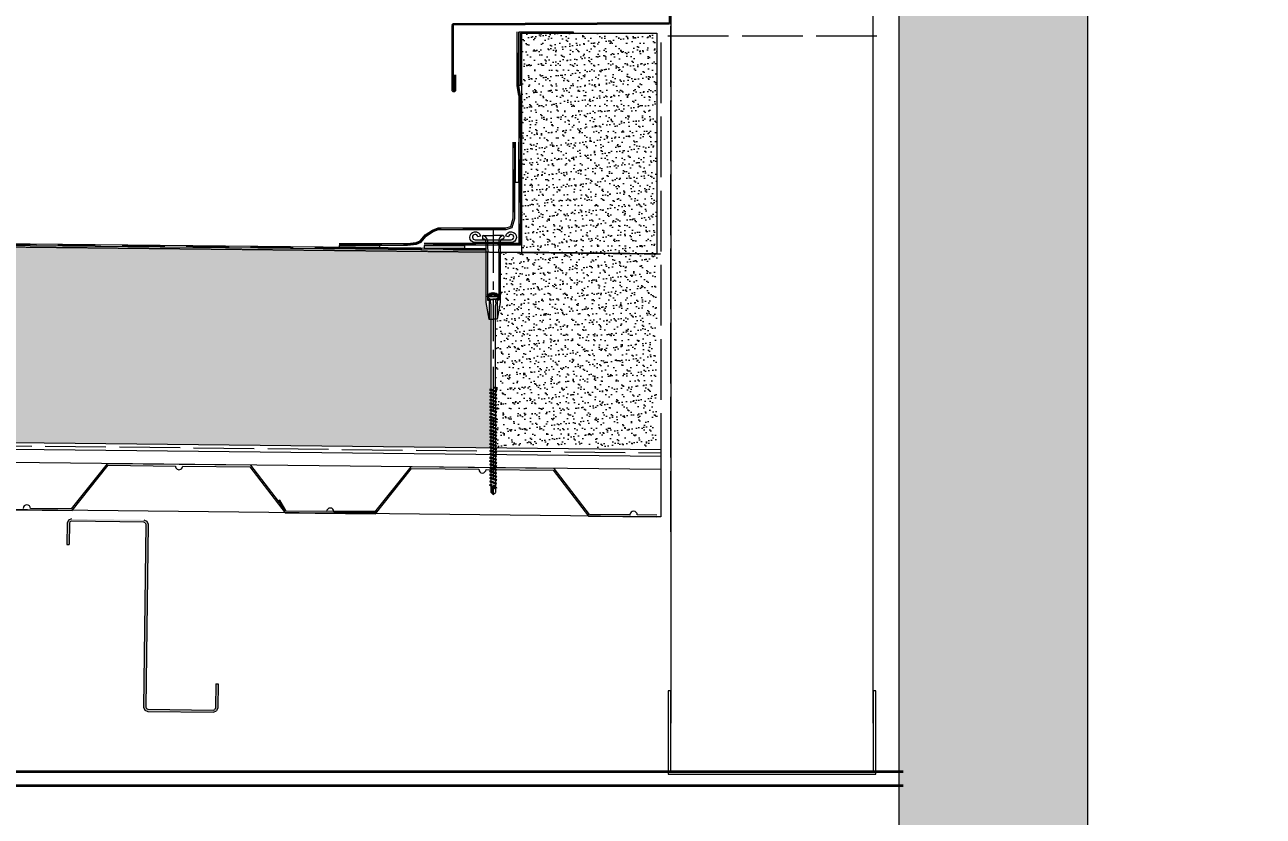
# Model space of a CAD drawing. Header units: millimetres. Extents: x -54677 to 188015, y -4000 to 32873.
# Drawn here: x -17345 to -16426, y 19173 to 19760 of the extents above; entities that cross this region are included whole.
import ezdxf

# ---------------------------------------------------------------- set-up
doc = ezdxf.new("R2010")
doc.units = ezdxf.units.MM
doc.header["$MEASUREMENT"] = 0
for name, pattern in [('CENTRE', [50.8, 31.75, -6.35, 6.35, -6.35]), ('HIDDEN', [47.625, 31.75, -15.875]), ('Hidden Line', [55, 45, -10]), ('HIDDEN2', [0.375, 0.25, -0.125])]:
    doc.linetypes.add(name, pattern=pattern)
for name, color, linetype, lineweight in [('0_Pen_No__1', 7, 'Continuous', 13), ('0_Pen_No__6', 7, 'Continuous', 35), ('2D Layer_Pen_No__1', 7, 'Continuous', 13), ('2D Layer_Pen_No__101', 252, 'Continuous', 15), ('2D Layer_Pen_No__9', 7, 'Continuous', 13), ('A-20-M_Floor_Slab_Pen_No__1', 7, 'Continuous', 13), ('A-25-M_Wall_Int_Pen_No__42', 8, 'Continuous', 35), ('A-95-M_Stair_Detail_Pen_No__1', 7, 'Continuous', 13), ('A-95-M_Stair_Detail_Pen_No__101', 252, 'Continuous', 15), ('A-95-M_Stair_Detail_Pen_No__9', 7, 'Continuous', 13), ('HATCHING_Pen_No__101', 252, 'Continuous', 15), ('New_A-80-M_Lift_Pen_No__1', 7, 'Continuous', 13), ('New_A-95-D_1_20_Pen_No__1', 7, 'Continuous', 13), ('S-280-M_STRUCT_FRAME.IFC Import_Pen_No__1', 7, 'Continuous', 13), ('S-280-M_STRUCT_FRAME.IFC Import_Pen_No__160', 5, 'Continuous', 200)]:
    doc.layers.add(name, color=color, linetype=linetype, lineweight=lineweight)
for name, color, linetype, lineweight, true_color in [('0_Pen_No__61', 7, 'Continuous', 20, 0x6a6a6a), ('0_Pen_No__81', 7, 'Continuous', 20, 0x6a6a6a), ('2D Layer_Pen_No__30', 7, 'Continuous', 50, 0x2a2a2a), ('New_A-80-M_Lift_Pen_No__147', 7, 'Continuous', 0, 0x606060)]:
    doc.layers.add(name, color=color, linetype=linetype, lineweight=lineweight, true_color=true_color)
doc.layers.add('New_A-95-D_1_20', color=7, linetype='Continuous')
doc.styles.add('GENERATED_STYLE_1', font='')
doc.styles.get('GENERATED_STYLE_1').set_extended_font_data('Arial')
doc.dimstyles.new('GENERATED_STYLE__2', dxfattribs={"dimtxt": 50, "dimasz": 19, "dimexe": 0.18, "dimexo": 50, "dimgap": 0.09, "dimtad": 1, "dimdec": 0, "dimzin": 0, "dimdsep": 46, "dimtxsty": 'GENERATED_STYLE_1', "dimblk": 'ARROWHEAD_2', "dimblk1": 'ARROWHEAD_2', "dimblk2": 'ARROWHEAD_2', "dimcen": 0.09, "dimclrd": 7, "dimclre": 7, "dimclrt": 7, "dimadec": 0, "dimazin": 0, "dimtfac": 1, "dimtdec": 4, "dimtmove": 0, "dimatfit": 3, "dimfxl": 1, "dimtolj": 1, "dimtzin": 0, "dimarcsym": 0})
pattern_1 = [(37.5, (0, 0), (-0.2519482, 7.7065243), [0, -6.079392, 0, -6.79932, 0, -6.49935]), (7.5, (0, 0), (7.078399, 11.2874554), [0, -3.279672, 0, -5.479452, 0, -2.09979]), (327.5, (-4.9195, -8e-16), (12.4553218, 0.022634), [0, -1.9998, 0, -7.19928, 0, -9.39906]), (317.5, (-4.92, -8e-16), (12.023304, 3.510351), [0, -0.9999, 0, -4.719528, 0, -5.39946])]

# ---------------------------------------------------------------- blocks, each defined once
blk = doc.blocks.new('*D29')
at = {"layer": 'New_A-95-D_1_20_Pen_No__1', "linetype": 'Continuous'}
for p, q in [((-15940.78, 20100), (-15940.78, 20112.22)), ((-15928.28, 20092.78), (-15953.28, 20107.22)), ((-15922.03, 20100), (-16506.73, 20100)), ((-15940.78, 16200), (-15940.78, 20100)), ((-15922.03, 16200), (-16593.51, 16200)), ((-15953.28, 16207.22), (-15928.28, 16192.78))]:
    blk.add_line(p, q, dxfattribs=at)
at = {"layer": 'New_A-95-D_1_20_Pen_No__1', "insert": (-15950.78, 18064.2), "char_height": 50, "attachment_point": 7, "rotation": 90, "style": 'GENERATED_STYLE_1'}
blk.add_mtext('\\A1;{\\fArial|b0|i0|c0|p34;3,900}', dxfattribs=at)
blk = doc.blocks.new('ARROWHEAD_2')
at = {"color": 0, "linetype": 'Continuous', "lineweight": 0}
for p, q in [((-0.378, -0.655), (0.378, 0.655)), ((0, 0), (-1, 0))]:
    blk.add_line(p, q, dxfattribs=at)
blk = doc.blocks.new('*D31')
at = {"layer": 'New_A-95-D_1_20_Pen_No__1', "linetype": 'Continuous'}
for p, q in [((-14069.91, 20100), (-14069.91, 20112.22)), ((-14057.41, 20092.78), (-14082.41, 20107.22)), ((-14051.16, 20100), (-16506.73, 20100)), ((-14069.91, -1350), (-14069.91, 20100)), ((-14082.41, -1342.78), (-14057.41, -1357.22)), ((-14051.16, -1350), (-16506.73, -1350)), ((-14069.91, -1362.23), (-14069.91, -1350))]:
    blk.add_line(p, q, dxfattribs=at)
at = {"layer": 'New_A-95-D_1_20_Pen_No__1', "insert": (-14079.91, 9270.13), "char_height": 50, "attachment_point": 7, "rotation": 90, "style": 'GENERATED_STYLE_1'}
blk.add_mtext('\\A1;{\\fArial|b0|i0|c0|p34;21,450}', dxfattribs=at)

msp = doc.modelspace()

# ---------------------------------------------------------------- hatches: boundary and pattern name
at = {"layer": 'A-95-M_Stair_Detail_Pen_No__101', "linetype": 'Continuous'}
h = msp.add_hatch(dxfattribs=at)
h.set_pattern_fill('AR_SAND_0001', color=256, style=0, pattern_type=2)
h.set_pattern_definition(pattern_1)
h.paths.add_polyline_path([(-17002.87, 19591.47), (-17002.87, 19553.87), (-17000.48, 19541.61), (-16999.09, 19541.61), (-16999.09, 19446.35), (-19724.06, 19475.72), (-19723.79, 19500.97), (-19723.76, 19500.94), (-19722.06, 19502.65), (-19722.01, 19507.41), (-19721.06, 19508.02), (-19722, 19508.39), (-19721.98, 19509.94), (-19721.96, 19509.95), (-19721.01, 19510.55), (-19721.95, 19510.93), (-19721.94, 19512.48), (-19720.98, 19513.09), (-19721.93, 19513.46), (-19721.91, 19515.02), (-19720.95, 19515.62), (-19721.9, 19516), (-19721.88, 19517.55), (-19720.93, 19518.16), (-19721.87, 19518.53), (-19721.85, 19520.09), (-19720.9, 19520.7), (-19721.84, 19521.07), (-19721.83, 19522.63), (-19720.87, 19523.23), (-19721.82, 19523.61), (-19721.8, 19525.16), (-19720.85, 19525.77), (-19721.79, 19526.14), (-19721.77, 19527.7), (-19720.82, 19528.3), (-19721.76, 19528.68), (-19721.74, 19530.23), (-19720.79, 19530.84), (-19721.73, 19531.21), (-19721.72, 19532.77), (-19720.76, 19533.38), (-19721.71, 19533.75), (-19721.69, 19535.3), (-19720.74, 19535.91), (-19721.68, 19536.28), (-19721.66, 19537.84), (-19720.71, 19538.45), (-19721.65, 19538.82), (-19721.64, 19540.38), (-19720.68, 19540.98), (-19721.62, 19541.36), (-19721.61, 19542.91), (-19720.65, 19543.52), (-19721.6, 19543.89), (-19721.58, 19545.45), (-19720.63, 19546.05), (-19721.57, 19546.43), (-19721.55, 19547.98), (-19720.6, 19548.59), (-19721.54, 19548.96), (-19721.53, 19550.52), (-19720.57, 19551.13), (-19721.52, 19551.5), (-19721.5, 19553.05), (-19720.54, 19553.66), (-19721.49, 19554.04), (-19721.47, 19555.59), (-19720.52, 19556.2), (-19721.46, 19556.57), (-19721.45, 19557.84), (-19720.49, 19558.45), (-19721.44, 19558.82), (-19721.42, 19560.37), (-19720.47, 19560.98), (-19721.41, 19561.36), (-19721.39, 19562.91), (-19720.44, 19563.52), (-19721.38, 19563.89), (-19721.37, 19565.45), (-19720.41, 19566.05), (-19721.35, 19566.43), (-19721.34, 19567.98), (-19720.38, 19568.59), (-19721.33, 19568.96), (-19721.31, 19570.52), (-19720.63, 19570.95), (-19719.96, 19570.94), (-19717.59, 19583.18), (-19717.18, 19620.73)])
at = {"layer": 'HATCHING_Pen_No__101', "linetype": 'Continuous'}
h = msp.add_hatch(dxfattribs=at)
h.set_pattern_fill('AR_SAND_0001', color=256, style=0, pattern_type=2)
h.set_pattern_definition(pattern_1)
h.paths.add_polyline_path([(-16976.18, 19753.83), (-16976.18, 19591.42), (-16876.18, 19591.42), (-16876.18, 19753.83)])
h = msp.add_hatch(dxfattribs=at)
h.set_pattern_fill('ANSI31_0001', color=256, style=0, pattern_type=2)
h.set_pattern_definition([(135, (-15072.1, 19213.3), (898, 898), [])])
h.paths.add_polyline_path([(-16980.96, 19673.01), (-16978.76, 19673.01), (-16978.76, 19643.01), (-16980.96, 19643.01)])
h = msp.add_hatch(dxfattribs=at)
h.set_pattern_fill('ANSI31_0001', color=256, style=0, pattern_type=2)
h.set_pattern_definition([(135, (-14772.3, 26575.75), (530.33, 530.33), [])])
h.paths.add_polyline_path([(-17002.87, 19553.87), (-17002.87, 19599.01, 0.414214), (-17005.12, 19601.26, -0.371385), (-17005.48, 19601.65), (-17005.48, 19603.11, -0.414214), (-17004.98, 19603.61, -0.333857), (-17001.81, 19600.4), (-17001.81, 19593.68), (-17001.58, 19593.2), (-17001.58, 19591.79), (-17001.81, 19591.23), (-17001.81, 19555.69), (-17000.48, 19555.38), (-17000.48, 19541.61), (-17000.63, 19541.61)])
h = msp.add_hatch(dxfattribs=at)
h.set_pattern_fill('ANSI31_0001', color=256, style=0, pattern_type=2)
h.set_pattern_definition([(135, (-14771.3, 26575.75), (530.33, 530.33), [])])
h.paths.add_polyline_path([(-16990.13, 19603.61, -0.414214), (-16989.63, 19603.11), (-16989.63, 19601.65, -0.371385), (-16989.99, 19601.26, 0.414214), (-16992.24, 19599.01), (-16992.24, 19553.87), (-16994.48, 19541.61), (-16994.63, 19541.61), (-16994.63, 19555.38), (-16993.3, 19555.69), (-16993.3, 19591.23), (-16993.53, 19591.79), (-16993.53, 19593.2), (-16993.3, 19593.68), (-16993.3, 19600.4, -0.333857)])
h = msp.add_hatch(dxfattribs=at)
h.set_pattern_fill('ANSI31_0001', color=256, style=0, pattern_type=2)
h.set_pattern_definition([(135, (-15149.3, 19186.7), (898, 898), [])])
h.paths.add_polyline_path([(-17081.71, 19596.23), (-17081.71, 19594.03), (-17111.71, 19594.03), (-17111.71, 19596.23)])
h = msp.add_hatch(dxfattribs=at)
h.set_pattern_fill('ANSI31_0001', color=256, style=0, pattern_type=2)
h.set_pattern_definition([(135, (-15086.2, 19186.7), (898, 898), [])])
h.paths.add_polyline_path([(-17018.67, 19596.23), (-17018.67, 19594.03), (-17048.67, 19594.03), (-17048.67, 19596.23)])
h = msp.add_hatch(dxfattribs=at)
h.set_pattern_fill('AR_SAND_0001', color=256, style=0, pattern_type=2)
h.set_pattern_definition(pattern_1)
h.paths.add_polyline_path([(-16876.18, 19446.35), (-16876.18, 19591.42), (-16992.24, 19591.42), (-16992.24, 19553.87), (-16994.48, 19541.61), (-16995.78, 19541.61), (-16995.78, 19540.89), (-16995.76, 19540.88), (-16994.82, 19540.26), (-16995.76, 19539.9), (-16995.78, 19539.91), (-16995.78, 19538.35), (-16995.76, 19538.35), (-16994.82, 19537.73), (-16995.76, 19537.36), (-16995.78, 19537.37), (-16995.78, 19535.82), (-16995.76, 19535.81), (-16994.82, 19535.19), (-16995.76, 19534.83), (-16995.78, 19534.84), (-16995.78, 19533.28), (-16995.76, 19533.27), (-16994.82, 19532.66), (-16995.76, 19532.29), (-16995.78, 19532.3), (-16995.78, 19530.75), (-16995.76, 19530.74), (-16994.82, 19530.12), (-16995.76, 19529.76), (-16995.78, 19529.76), (-16995.78, 19528.21), (-16995.76, 19528.2), (-16994.82, 19527.58), (-16995.76, 19527.22), (-16995.76, 19525.95), (-16994.82, 19525.34), (-16995.76, 19524.97), (-16995.78, 19524.98), (-16995.78, 19523.43), (-16995.76, 19523.42), (-16994.82, 19522.8), (-16995.76, 19522.44), (-16995.78, 19522.44), (-16995.78, 19520.89), (-16995.76, 19520.88), (-16994.82, 19520.26), (-16995.76, 19519.9), (-16995.76, 19518.35), (-16994.82, 19517.73), (-16995.76, 19517.36), (-16995.78, 19517.37), (-16995.78, 19515.82), (-16995.76, 19515.81), (-16994.82, 19515.19), (-16995.76, 19514.83), (-16995.78, 19514.84), (-16995.78, 19513.28), (-16995.76, 19513.27), (-16994.82, 19512.66), (-16995.76, 19512.29), (-16995.78, 19512.3), (-16995.78, 19510.75), (-16995.76, 19510.74), (-16994.82, 19510.12), (-16995.76, 19509.76), (-16995.78, 19509.76), (-16995.78, 19508.21), (-16995.76, 19508.2), (-16994.82, 19507.58), (-16995.76, 19507.22), (-16995.78, 19507.23), (-16995.78, 19505.67), (-16995.76, 19505.67), (-16994.82, 19505.05), (-16995.76, 19504.69), (-16995.78, 19504.69), (-16995.78, 19503.14), (-16995.76, 19503.13), (-16994.82, 19502.51), (-16995.76, 19502.15), (-16995.78, 19502.16), (-16995.78, 19500.6), (-16995.76, 19500.59), (-16994.82, 19499.98), (-16995.76, 19499.61), (-16995.78, 19499.62), (-16995.78, 19498.07), (-16995.76, 19498.06), (-16994.82, 19497.44), (-16995.76, 19497.08), (-16995.78, 19497.08), (-16995.78, 19495.53), (-16995.76, 19495.52), (-16994.82, 19494.9), (-16995.76, 19494.54), (-16995.78, 19494.55), (-16995.78, 19492.99), (-16995.76, 19492.99), (-16994.82, 19492.37), (-16995.76, 19492.01), (-16995.78, 19492.01), (-16995.78, 19490.46), (-16995.76, 19490.45), (-16994.82, 19489.83), (-16995.76, 19489.47), (-16995.78, 19489.48), (-16995.78, 19487.92), (-16995.76, 19487.91), (-16994.82, 19487.3), (-16995.76, 19486.93), (-16995.78, 19486.94), (-16995.78, 19485.39), (-16995.76, 19485.38), (-16994.82, 19484.76), (-16995.76, 19484.4), (-16995.78, 19484.4), (-16995.78, 19482.85), (-16995.76, 19482.84), (-16994.82, 19482.22), (-16995.76, 19481.86), (-16995.78, 19481.87), (-16995.78, 19480.31), (-16995.76, 19480.31), (-16994.82, 19479.69), (-16995.76, 19479.33), (-16995.81, 19475.82), (-16995.81, 19472.98), (-16997.56, 19471.6), (-16997.56, 19446.35)])
at = {"layer": 'New_A-80-M_Lift_Pen_No__147', "linetype": 'Continuous'}
h = msp.add_hatch(dxfattribs=at)
h.set_pattern_fill('Structural_Concrete_0001', color=256, style=0, pattern_type=2)
h.set_pattern_definition([(45, (0, 0), (-73.4847, 73.4847), [10, -50]), (45, (-15.53, 57.96), (-73.4847, 73.4847), [10, -50]), (105, (0, 0), (100.38196, 26.89726), [10, -50]), (105, (42.43, 42.43), (100.38196, 26.89726), [10, -50]), (165, (7.07, 7.07), (26.89726, 100.38196), [10, -50]), (165, (49.5, 49.5), (26.89726, 100.38196), [10, -50]), (45, (-7.071, 7.071), (-14.142136, 14.142136), [0, -20, 0, -30]), (90, (9e-16, 14.142), (-20, 0), [0, -15, 0, -25])])
h.paths.add_polyline_path([(-16556.73, 18500), (-16556.73, 20100), (-16696.73, 20100), (-16696.73, 18500)])
at = {"layer": 'S-280-M_STRUCT_FRAME.IFC Import_Pen_No__160', "linetype": 'Continuous', "lineweight": 0, "true_color": 0x00007f}
msp.add_hatch(color=176, dxfattribs=at).paths.add_polyline_path([(-17204.94, 19250.08), (-17202.66, 19250.99), (-17201.7, 19253.24), (-17201.47, 19271.03), (-17203.07, 19271.05), (-17203.3, 19253.26), (-17203.78, 19252.13), (-17204.92, 19251.68), (-17253.51, 19252.29), (-17254.64, 19252.77), (-17255.09, 19253.91), (-17253.39, 19389.5), (-17254.3, 19391.77), (-17256.55, 19392.74), (-17310.14, 19393.41), (-17312.42, 19392.5), (-17313.38, 19390.25), (-17313.58, 19374.45), (-17311.98, 19374.43), (-17311.78, 19390.23), (-17311.3, 19391.36), (-17310.16, 19391.81), (-17256.57, 19391.14), (-17255.44, 19390.65), (-17254.99, 19389.52), (-17256.69, 19253.93), (-17255.78, 19251.65), (-17253.53, 19250.69)])

# ---------------------------------------------------------------- linework, layer by layer
at = {"layer": '0_Pen_No__1', "linetype": 'Continuous', "flags": 128}
for points in [[(-16978.37, 19707.62), (-16979.68, 19714.82), (-16979.68, 19754.84)], [(-16977.18, 19707.62), (-16978.48, 19714.82), (-16978.48, 19754.84)], [(-16978.37, 19707.62), (-16978.37, 19601.77)], [(-16977.18, 19707.62), (-16977.18, 19600.58)], [(-16865.73, 19396.05), (-16865.73, 19254.05)]]:
    msp.add_lwpolyline(points, dxfattribs=at)
at = {"layer": '0_Pen_No__1', "linetype": 'HIDDEN', "flags": 128}
for points in [[(-16977.8, 19707.62), (-16979.11, 19714.82), (-16979.11, 19754.84)], [(-16977.8, 19707.62), (-16977.8, 19601.17)]]:
    msp.add_lwpolyline(points, dxfattribs=at)
at = {"layer": '0_Pen_No__6', "linetype": 'Continuous', "flags": 128}
msp.add_lwpolyline([(-16866.44, 19820.97), (-16866.44, 19761.62, -0.388879), (-16867.08, 19760.92), (-17027.05, 19760.25, 0.388879), (-17027.69, 19759.55), (-17027.69, 19711.59, 0.414214), (-17026.99, 19710.89), (-17026.39, 19710.89, 0.414214), (-17025.69, 19711.59), (-17025.69, 19722.89)], format="xyb", dxfattribs=at)
msp.add_lwpolyline([(-16866.44, 19820.97), (-16866.44, 19761.62, -0.388879), (-16867.08, 19760.92), (-17027.05, 19760.25, 0.388879), (-17027.69, 19759.55), (-17027.69, 19711.59, 0.414214), (-17026.99, 19710.89), (-17026.39, 19710.89, 0.414214), (-17025.69, 19711.59), (-17025.69, 19722.89)], format="xyb", dxfattribs=at)
at = {"layer": '0_Pen_No__61', "linetype": 'Continuous', "flags": 128}
msp.add_lwpolyline([(-16978.18, 19714.83), (-16978.18, 19754.83), (-16938.18, 19754.83), (-16938.18, 19753.83), (-16977.18, 19753.83), (-16977.18, 19714.83)], close=True, dxfattribs=at)
for points in [[(-17376.8, 19400.41), (-17309.81, 19399.69), (-17282.94, 19433.2), (-17233.16, 19432.67, 1), (-17227.73, 19432.61), (-17177.95, 19432.07), (-17151.81, 19397.99), (-17084.36, 19397.87)], [(-17083.4, 19399.07), (-17151.1, 19399.18), (-17177.23, 19433.27), (-17283.64, 19434.41), (-17310.5, 19400.9), (-17340.58, 19401.22, 1), (-17346.01, 19401.28)], [(-16876.18, 19396.22), (-16890.63, 19396.37, 1), (-16896.06, 19396.43), (-16926.14, 19396.76), (-16952.27, 19430.84), (-17058.67, 19431.99), (-17085.54, 19398.48), (-17115.6, 19398.8, 1), (-17121.03, 19398.86), (-17151.1, 19399.18), (-17155.59, 19407.46), (-17156.66, 19406.87), (-17151.84, 19397.99), (-17084.84, 19397.27), (-17057.98, 19430.78), (-17008.2, 19430.24, 1), (-17002.77, 19430.18), (-16952.99, 19429.65), (-16926.85, 19395.56), (-16876.18, 19395.02)]]:
    msp.add_lwpolyline(points, format="xyb", dxfattribs=at)
at = {"layer": '0_Pen_No__81', "linetype": 'Continuous', "flags": 128}
for points in [[(-16865.73, 20799.58), (-16865.73, 19242)], [(-16715.73, 19242), (-16715.73, 20799.58)]]:
    msp.add_lwpolyline(points, dxfattribs=at)
msp.add_lwpolyline([(-16713.73, 19266), (-16715.73, 19266), (-16715.73, 19206), (-16865.73, 19206), (-16865.73, 19266), (-16867.73, 19266), (-16867.73, 19204), (-16713.73, 19204)], close=True, dxfattribs=at)
at = {"layer": '2D Layer_Pen_No__1', "linetype": 'Continuous'}
for p, q in [((-16980.96, 19643.01), (-16980.96, 19673.01)), ((-16978.76, 19673.01), (-16978.76, 19643.01)), ((-16978.76, 19643.01), (-16980.96, 19643.01)), ((-17002.86, 19592.47), (-19742.89, 19622.01)), ((-17002.85, 19593.67), (-19742.88, 19623.21)), ((-17111.66, 19597.82), (-17061, 19597.82)), ((-17111.71, 19596.23), (-17081.71, 19596.23)), ((-17111.71, 19596.23), (-17111.71, 19594.03)), ((-17081.71, 19594.03), (-17111.71, 19594.03)), ((-17111.7, 19596.62), (-17060.93, 19596.62)), ((-17081.71, 19596.23), (-17081.71, 19594.03)), ((-17048.67, 19596.23), (-17018.67, 19596.23)), ((-17048.67, 19596.23), (-17048.67, 19594.03)), ((-17018.67, 19594.03), (-17048.67, 19594.03)), ((-17018.67, 19596.23), (-17018.67, 19594.03))]:
    msp.add_line(p, q, dxfattribs=at)
at = {"layer": '2D Layer_Pen_No__1', "linetype": 'Hidden Line', "flags": 128}
for points in [[(-16865.73, 19383.92), (-16865.73, 19759.87), (-16865.73, 19838.44)], [(-16712.88, 19751.61), (-16873.13, 19751.61), (-16873.13, 19443.85)]]:
    msp.add_lwpolyline(points, dxfattribs=at)
at = {"layer": '2D Layer_Pen_No__1', "linetype": 'Continuous', "flags": 128}
msp.add_lwpolyline([(-16876.18, 19590.11), (-16976.18, 19591.42), (-16976.18, 19753.83), (-16876.18, 19753.83)], close=True, dxfattribs=at)
for points in [[(-16978.38, 19707.62), (-16978.38, 19597.82), (-17048.66, 19597.82)], [(-16977.18, 19707.62), (-16977.18, 19596.62), (-17048.66, 19596.62)], [(-17061.06, 19597.82), (-17054.67, 19598.48), (-17051.65, 19599.77), (-17047.87, 19604.06), (-17042.51, 19607.66), (-17038.32, 19609.25), (-16988.03, 19609.25), (-16984.42, 19610.45), (-16982.58, 19616.47), (-16982.58, 19672.96)], [(-17060.93, 19596.62), (-17054.37, 19597.31), (-17050.93, 19598.77), (-17047.07, 19603.15), (-17041.96, 19606.59), (-17038.1, 19608.05), (-16987.84, 19608.05), (-16983.46, 19609.51), (-16981.38, 19616.29), (-16981.38, 19672.96)]]:
    msp.add_lwpolyline(points, dxfattribs=at)
at = {"layer": '2D Layer_Pen_No__1', "linetype": 'HIDDEN', "flags": 128}
for points in [[(-16977.4, 19707.62), (-16977.78, 19597.22), (-17048.66, 19597.22)], [(-17111.7, 19597.22), (-17060.96, 19597.22), (-17054.52, 19597.9), (-17051.29, 19599.27), (-17047.47, 19603.6), (-17042.23, 19607.12), (-17038.21, 19608.65), (-16987.93, 19608.65), (-16983.94, 19609.98), (-16981.98, 19616.38), (-16981.98, 19672.96)]]:
    msp.add_lwpolyline(points, dxfattribs=at)
at = {"layer": '2D Layer_Pen_No__1', "linetype": 'Continuous', "flags": 128}
msp.add_lwpolyline([(-16984.25, 19600.51, 2.193008), (-16986.23, 19602.79), (-16988.19, 19603.19, -2.152322), (-16984.25, 19598.51), (-17010.86, 19598.51, -2.152322), (-17006.92, 19603.19), (-17008.88, 19602.79, 2.193008), (-17010.86, 19600.51)], format="xyb", close=True, dxfattribs=at)
at = {"layer": '2D Layer_Pen_No__101', "linetype": 'Continuous'}
for p, q in [((-17001.82, 19558.24), (-17001.82, 19558.88)), ((-16993.24, 19558.24), (-17001.82, 19558.24)), ((-16999.57, 19556.14), (-17001.82, 19558.24)), ((-16999.57, 19553.9), (-16999.57, 19556.14)), ((-16999.57, 19553.9), (-16999.28, 19551.77)), ((-16999.26, 19556.14), (-16996.99, 19556.14)), ((-16995.49, 19554.07), (-16995.8, 19551.75)), ((-16995.49, 19556.14), (-16993.24, 19558.24)), ((-16995.49, 19554.07), (-16995.49, 19556.14)), ((-16993.24, 19558.24), (-16993.24, 19558.88)), ((-16999.28, 19551.77), (-16999.28, 19489.76)), ((-16995.8, 19491.13), (-16995.8, 19551.75)), ((-16999.28, 19489.76), (-17000.23, 19489.4)), ((-17000.23, 19489.4), (-16999.28, 19488.78)), ((-16995.35, 19488.22), (-16999.69, 19489.04)), ((-16995.76, 19488.49), (-16999.28, 19489.76)), ((-16999.28, 19488.78), (-16999.28, 19487.22)), ((-16995.76, 19487.51), (-16999.28, 19488.78)), ((-16997.82, 19491.09), (-16995.81, 19491.14)), ((-16997.82, 19491.09), (-16995.78, 19490.17)), ((-16997.82, 19491.09), (-16995.41, 19490.87)), ((-16994.87, 19490.52), (-16995.81, 19491.14)), ((-16995.78, 19490.17), (-16994.87, 19490.52)), ((-16995.78, 19490.17), (-16995.78, 19488.5)), ((-16994.82, 19487.87), (-16995.76, 19488.49)), ((-16995.76, 19487.51), (-16994.82, 19487.87)), ((-16999.28, 19487.22), (-17000.23, 19486.86)), ((-17000.23, 19486.86), (-16999.28, 19486.24)), ((-16999.28, 19484.69), (-17000.23, 19484.32)), ((-17000.23, 19484.32), (-16999.28, 19483.71)), ((-16999.28, 19482.15), (-17000.23, 19481.79)), ((-17000.23, 19481.79), (-16999.28, 19481.17)), ((-16999.28, 19479.62), (-17000.23, 19479.25)), ((-17000.23, 19479.25), (-16999.28, 19478.63)), ((-16995.35, 19485.69), (-16999.69, 19486.51)), ((-16995.35, 19483.15), (-16999.69, 19483.97)), ((-16995.35, 19480.62), (-16999.69, 19481.44)), ((-16995.35, 19478.08), (-16999.69, 19478.9)), ((-16995.76, 19485.95), (-16999.28, 19487.22)), ((-16999.28, 19486.24), (-16999.28, 19484.69)), ((-16995.76, 19484.97), (-16999.28, 19486.24)), ((-16995.76, 19483.42), (-16999.28, 19484.69)), ((-16999.28, 19483.71), (-16999.28, 19482.15)), ((-16995.76, 19482.44), (-16999.28, 19483.71)), ((-16995.76, 19480.88), (-16999.28, 19482.15)), ((-16999.28, 19481.17), (-16999.28, 19479.62)), ((-16995.76, 19479.9), (-16999.28, 19481.17)), ((-16995.76, 19478.35), (-16999.28, 19479.62)), ((-16999.28, 19478.63), (-16999.28, 19477.08)), ((-16995.76, 19477.36), (-16999.28, 19478.63)), ((-16995.78, 19487.52), (-16995.78, 19485.96)), ((-16995.78, 19484.98), (-16995.78, 19483.43)), ((-16995.78, 19482.44), (-16995.78, 19480.89)), ((-16995.78, 19479.91), (-16995.78, 19478.35)), ((-16994.82, 19485.34), (-16995.76, 19485.95)), ((-16995.76, 19484.97), (-16994.82, 19485.34)), ((-16994.82, 19482.8), (-16995.76, 19483.42)), ((-16995.76, 19482.44), (-16994.82, 19482.8)), ((-16994.82, 19480.26), (-16995.76, 19480.88)), ((-16995.76, 19479.9), (-16994.82, 19480.26)), ((-16999.28, 19477.08), (-17000.23, 19476.72)), ((-17000.23, 19476.72), (-16999.28, 19476.1)), ((-16999.28, 19474.54), (-17000.23, 19474.18)), ((-17000.23, 19474.18), (-16999.28, 19473.56)), ((-16999.28, 19472.01), (-17000.23, 19471.64)), ((-17000.23, 19471.64), (-16999.28, 19471.03)), ((-16999.28, 19469.47), (-17000.23, 19469.11)), ((-16995.35, 19475.54), (-16999.69, 19476.36)), ((-16995.35, 19473.01), (-16999.69, 19473.83)), ((-16995.35, 19470.47), (-16999.69, 19471.29)), ((-16995.76, 19475.81), (-16999.28, 19477.08)), ((-16999.28, 19476.1), (-16999.28, 19474.54)), ((-16995.76, 19474.83), (-16999.28, 19476.1)), ((-16995.76, 19473.27), (-16999.28, 19474.54)), ((-16999.28, 19473.56), (-16999.28, 19472.01)), ((-16995.76, 19472.29), (-16999.28, 19473.56)), ((-16995.76, 19470.74), (-16999.28, 19472.01)), ((-16999.28, 19471.03), (-16999.28, 19469.47)), ((-16995.76, 19469.76), (-16999.28, 19471.03)), ((-16995.76, 19468.2), (-16999.28, 19469.47)), ((-16995.78, 19477.37), (-16995.78, 19475.82)), ((-16995.78, 19474.84), (-16995.78, 19473.28)), ((-16995.78, 19472.3), (-16995.78, 19470.75)), ((-16995.78, 19469.76), (-16995.78, 19468.21)), ((-16994.82, 19477.73), (-16995.76, 19478.35)), ((-16995.76, 19477.36), (-16994.82, 19477.73)), ((-16994.82, 19475.19), (-16995.76, 19475.81)), ((-16995.76, 19474.83), (-16994.82, 19475.19)), ((-16994.82, 19472.66), (-16995.76, 19473.27)), ((-16995.76, 19472.29), (-16994.82, 19472.66)), ((-16994.82, 19470.12), (-16995.76, 19470.74)), ((-16995.76, 19469.76), (-16994.82, 19470.12)), ((-17000.23, 19469.11), (-16999.28, 19468.49)), ((-16999.28, 19467.22), (-17000.23, 19466.86)), ((-17000.23, 19466.86), (-16999.28, 19466.24)), ((-16999.28, 19464.69), (-17000.23, 19464.32)), ((-17000.23, 19464.32), (-16999.28, 19463.71)), ((-16999.28, 19462.15), (-17000.23, 19461.79)), ((-17000.23, 19461.79), (-16999.28, 19461.17)), ((-16995.35, 19467.94), (-16999.69, 19468.76)), ((-16995.35, 19465.69), (-16999.69, 19466.51)), ((-16995.35, 19463.15), (-16999.69, 19463.97)), ((-16995.35, 19460.62), (-16999.69, 19461.44)), ((-16995.76, 19467.22), (-16999.28, 19468.49)), ((-16999.28, 19468.49), (-16999.28, 19467.22)), ((-16995.76, 19465.95), (-16999.28, 19467.22)), ((-16995.76, 19464.97), (-16999.28, 19466.24)), ((-16999.28, 19466.24), (-16999.28, 19464.69)), ((-16995.76, 19463.42), (-16999.28, 19464.69)), ((-16995.76, 19462.44), (-16999.28, 19463.71)), ((-16999.28, 19463.71), (-16999.28, 19462.15)), ((-16995.76, 19460.88), (-16999.28, 19462.15)), ((-16995.76, 19459.9), (-16999.28, 19461.17)), ((-16999.28, 19461.17), (-16999.28, 19459.62)), ((-16995.78, 19464.98), (-16995.78, 19463.43)), ((-16995.78, 19462.44), (-16995.78, 19460.89)), ((-16994.82, 19467.58), (-16995.76, 19468.2)), ((-16995.76, 19467.22), (-16994.82, 19467.58)), ((-16995.76, 19467.22), (-16995.76, 19465.95)), ((-16994.82, 19465.34), (-16995.76, 19465.95)), ((-16995.76, 19464.97), (-16994.82, 19465.34)), ((-16994.82, 19462.8), (-16995.76, 19463.42)), ((-16995.76, 19462.44), (-16994.82, 19462.8)), ((-16994.82, 19460.26), (-16995.76, 19460.88)), ((-16995.76, 19459.9), (-16994.82, 19460.26)), ((-16999.28, 19459.62), (-17000.23, 19459.25)), ((-17000.23, 19459.25), (-16999.28, 19458.63)), ((-16999.28, 19457.08), (-17000.23, 19456.72)), ((-17000.23, 19456.72), (-16999.28, 19456.1)), ((-16999.28, 19454.54), (-17000.23, 19454.18)), ((-17000.23, 19454.18), (-16999.28, 19453.56)), ((-16999.28, 19452.01), (-17000.23, 19451.64)), ((-17000.23, 19451.64), (-16999.28, 19451.03)), ((-16995.35, 19458.08), (-16999.69, 19458.9)), ((-16995.35, 19455.54), (-16999.69, 19456.36)), ((-16995.35, 19453.01), (-16999.69, 19453.83)), ((-16995.35, 19450.47), (-16999.69, 19451.29)), ((-16995.76, 19458.35), (-16999.28, 19459.62)), ((-16995.76, 19457.36), (-16999.28, 19458.63)), ((-16999.28, 19458.63), (-16999.28, 19457.08)), ((-16995.76, 19455.81), (-16999.28, 19457.08)), ((-16995.76, 19454.83), (-16999.28, 19456.1)), ((-16999.28, 19456.1), (-16999.28, 19454.54)), ((-16995.76, 19453.27), (-16999.28, 19454.54)), ((-16995.76, 19452.29), (-16999.28, 19453.56)), ((-16999.28, 19453.56), (-16999.28, 19452.01)), ((-16995.76, 19450.74), (-16999.28, 19452.01)), ((-16995.76, 19449.76), (-16999.28, 19451.03)), ((-16999.28, 19451.03), (-16999.28, 19449.47)), ((-16995.78, 19457.37), (-16995.78, 19455.82)), ((-16995.78, 19454.84), (-16995.78, 19453.28)), ((-16995.78, 19452.3), (-16995.78, 19450.75)), ((-16995.76, 19459.9), (-16995.76, 19458.35)), ((-16994.82, 19457.73), (-16995.76, 19458.35)), ((-16995.76, 19457.36), (-16994.82, 19457.73)), ((-16994.82, 19455.19), (-16995.76, 19455.81)), ((-16995.76, 19454.83), (-16994.82, 19455.19)), ((-16994.82, 19452.66), (-16995.76, 19453.27)), ((-16995.76, 19452.29), (-16994.82, 19452.66)), ((-16999.28, 19449.47), (-17000.23, 19449.11)), ((-17000.23, 19449.11), (-16999.28, 19448.49)), ((-16999.28, 19446.94), (-17000.23, 19446.57)), ((-17000.23, 19446.57), (-16999.28, 19445.95)), ((-16999.28, 19444.4), (-17000.23, 19444.04)), ((-17000.23, 19444.04), (-16999.28, 19443.42)), ((-16999.28, 19441.86), (-17000.23, 19441.5)), ((-16995.35, 19447.94), (-16999.69, 19448.76)), ((-16995.35, 19445.4), (-16999.69, 19446.22)), ((-16995.35, 19442.86), (-16999.69, 19443.68)), ((-16995.76, 19448.2), (-16999.28, 19449.47)), ((-16995.76, 19447.22), (-16999.28, 19448.49)), ((-16999.28, 19448.49), (-16999.28, 19446.94)), ((-16995.76, 19445.67), (-16999.28, 19446.94)), ((-16995.76, 19444.69), (-16999.28, 19445.95)), ((-16999.28, 19445.95), (-16999.28, 19444.4)), ((-16995.76, 19443.13), (-16999.28, 19444.4)), ((-16995.76, 19442.15), (-16999.28, 19443.42)), ((-16999.28, 19443.42), (-16999.28, 19441.86)), ((-16995.76, 19440.59), (-16999.28, 19441.86)), ((-16995.78, 19449.76), (-16995.78, 19448.21)), ((-16995.78, 19447.23), (-16995.78, 19445.67)), ((-16995.78, 19444.69), (-16995.78, 19443.14)), ((-16995.78, 19442.16), (-16995.78, 19440.6)), ((-16994.82, 19450.12), (-16995.76, 19450.74)), ((-16995.76, 19449.76), (-16994.82, 19450.12)), ((-16994.82, 19447.58), (-16995.76, 19448.2)), ((-16995.76, 19447.22), (-16994.82, 19447.58)), ((-16994.82, 19445.05), (-16995.76, 19445.67)), ((-16995.76, 19444.69), (-16994.82, 19445.05)), ((-16994.82, 19442.51), (-16995.76, 19443.13)), ((-16995.76, 19442.15), (-16994.82, 19442.51)), ((-17000.23, 19441.5), (-16999.28, 19440.88)), ((-16999.28, 19439.33), (-17000.23, 19438.96)), ((-17000.23, 19438.96), (-16999.28, 19438.35)), ((-16999.28, 19436.79), (-17000.23, 19436.43)), ((-17000.23, 19436.43), (-16999.28, 19435.81)), ((-16999.28, 19434.26), (-17000.23, 19433.89)), ((-17000.23, 19433.89), (-16999.28, 19433.27)), ((-16995.35, 19440.33), (-16999.69, 19441.15)), ((-16995.35, 19437.79), (-16999.69, 19438.61)), ((-16995.35, 19435.26), (-16999.69, 19436.08)), ((-16995.35, 19432.72), (-16999.69, 19433.54)), ((-16995.76, 19439.61), (-16999.28, 19440.88)), ((-16999.28, 19440.88), (-16999.28, 19439.33)), ((-16995.76, 19438.06), (-16999.28, 19439.33)), ((-16995.76, 19437.08), (-16999.28, 19438.35)), ((-16999.28, 19438.35), (-16999.28, 19436.79)), ((-16995.76, 19435.52), (-16999.28, 19436.79)), ((-16995.76, 19434.54), (-16999.28, 19435.81)), ((-16999.28, 19435.81), (-16999.28, 19434.26)), ((-16995.76, 19432.99), (-16999.28, 19434.26)), ((-16995.76, 19432.01), (-16999.28, 19433.27)), ((-16999.28, 19433.27), (-16999.28, 19431.72)), ((-16995.78, 19439.62), (-16995.78, 19438.07)), ((-16995.78, 19437.08), (-16995.78, 19435.53)), ((-16995.78, 19434.55), (-16995.78, 19432.99)), ((-16994.82, 19439.98), (-16995.76, 19440.59)), ((-16995.76, 19439.61), (-16994.82, 19439.98)), ((-16994.82, 19437.44), (-16995.76, 19438.06)), ((-16995.76, 19437.08), (-16994.82, 19437.44)), ((-16994.82, 19434.9), (-16995.76, 19435.52)), ((-16995.76, 19434.54), (-16994.82, 19434.9)), ((-16994.82, 19432.37), (-16995.76, 19432.99)), ((-16999.28, 19431.72), (-17000.23, 19431.36)), ((-17000.23, 19431.36), (-16999.28, 19430.74)), ((-16999.28, 19429.18), (-17000.23, 19428.82)), ((-17000.23, 19428.82), (-16999.28, 19428.2)), ((-16999.28, 19426.65), (-17000.23, 19426.28)), ((-17000.23, 19426.28), (-16999.28, 19425.67)), ((-16999.28, 19424.11), (-17000.23, 19423.75)), ((-17000.23, 19423.75), (-16999.28, 19423.13)), ((-16995.35, 19430.18), (-16999.69, 19431.01)), ((-16995.35, 19427.65), (-16999.69, 19428.47)), ((-16995.35, 19425.11), (-16999.69, 19425.93)), ((-16995.35, 19422.58), (-16999.69, 19423.4)), ((-16995.76, 19430.45), (-16999.28, 19431.72)), ((-16995.76, 19429.47), (-16999.28, 19430.74)), ((-16999.28, 19430.74), (-16999.28, 19429.18)), ((-16995.76, 19427.91), (-16999.28, 19429.18)), ((-16995.76, 19426.93), (-16999.28, 19428.2)), ((-16999.28, 19428.2), (-16999.28, 19426.65)), ((-16995.76, 19425.38), (-16999.28, 19426.65)), ((-16995.76, 19424.4), (-16999.28, 19425.67)), ((-16999.28, 19425.67), (-16999.28, 19424.11)), ((-16995.76, 19422.84), (-16999.28, 19424.11)), ((-16995.78, 19432.01), (-16995.78, 19430.46)), ((-16995.78, 19429.48), (-16995.78, 19427.92)), ((-16995.78, 19426.94), (-16995.78, 19425.39)), ((-16995.78, 19424.4), (-16995.78, 19422.85)), ((-16995.76, 19432.01), (-16994.82, 19432.37)), ((-16994.82, 19429.83), (-16995.76, 19430.45)), ((-16995.76, 19429.47), (-16994.82, 19429.83)), ((-16994.82, 19427.3), (-16995.76, 19427.91)), ((-16995.76, 19426.93), (-16994.82, 19427.3)), ((-16994.82, 19424.76), (-16995.76, 19425.38)), ((-16995.76, 19424.4), (-16994.82, 19424.76)), ((-16999.28, 19421.58), (-17000.23, 19421.21)), ((-17000.23, 19421.21), (-16999.28, 19420.59)), ((-16999.26, 19419.04), (-17000.21, 19418.68)), ((-17000.21, 19418.68), (-16999.26, 19418.06)), ((-16995.35, 19420.04), (-16999.69, 19420.86)), ((-16998.1, 19418.19), (-16999.67, 19418.33)), ((-16999.28, 19423.13), (-16999.28, 19421.58)), ((-16995.76, 19421.86), (-16999.28, 19423.13)), ((-16995.76, 19420.31), (-16999.28, 19421.58)), ((-16995.76, 19419.33), (-16999.28, 19420.59)), ((-16999.26, 19420.59), (-16999.26, 19419.04)), ((-16998.1, 19418.19), (-16999.26, 19419.04)), ((-16998.1, 19418.19), (-16999.26, 19418.06)), ((-16999.26, 19418.06), (-16999.26, 19413.3)), ((-16998.24, 19413.3), (-16998.24, 19416.5)), ((-16997.59, 19411.57), (-16998.13, 19416.93)), ((-16995.76, 19419.33), (-16995.81, 19415.82)), ((-16995.81, 19416.08), (-16995.81, 19412.98)), ((-16995.78, 19421.87), (-16995.78, 19420.31)), ((-16994.82, 19422.22), (-16995.76, 19422.84)), ((-16995.76, 19421.86), (-16994.82, 19422.22)), ((-16994.82, 19419.69), (-16995.76, 19420.31)), ((-16995.76, 19419.33), (-16994.82, 19419.69)), ((-16997.59, 19411.57), (-16999.26, 19413.3)), ((-16999.26, 19413.3), (-16998.24, 19413.3)), ((-16997.59, 19411.57), (-16998.24, 19413.3)), ((-16997.59, 19411.57), (-16995.81, 19412.98))]:
    msp.add_line(p, q, dxfattribs=at)
at = {"layer": '2D Layer_Pen_No__30', "linetype": 'Continuous'}
for centre, radius, start, end in [((-16997.53, 19553.12), 7.18, 53.3075, 126.6925), ((-16997.19, 19416.47), 1.05, 109.83895, 178.44041), ((-16997.1, 19416.56), 1.01, 33.58464, 116.1899), ((-16997.54, 19415.95), 1.73, 355.65978, 42.50804)]:
    msp.add_arc(centre, radius, start, end, dxfattribs=at)
at = {"layer": '2D Layer_Pen_No__9', "linetype": 'CENTRE'}
msp.add_line((-16997.56, 19607.75), (-16997.56, 19411.91), dxfattribs=at)
at = {"layer": '2D Layer_Pen_No__9', "linetype": 'Continuous'}
for p, q in [((-17005.48, 19603.11), (-17005.48, 19601.68)), ((-17004.98, 19603.61), (-16997.56, 19603.61)), ((-17002.87, 19599.01), (-17002.87, 19553.87)), ((-17001.81, 19600.4), (-17001.81, 19593.68)), ((-16990.13, 19603.61), (-16997.56, 19603.61)), ((-16993.3, 19600.4), (-16993.3, 19593.68)), ((-16992.24, 19599.01), (-16992.24, 19553.87)), ((-16989.63, 19603.11), (-16989.63, 19601.68)), ((-17001.81, 19593.68), (-17001.58, 19593.2)), ((-17001.58, 19591.79), (-17001.81, 19591.23)), ((-17001.81, 19591.23), (-17001.81, 19555.69)), ((-17001.58, 19593.2), (-17001.58, 19591.79)), ((-16993.3, 19593.68), (-16993.53, 19593.2)), ((-16993.53, 19593.2), (-16993.53, 19591.79)), ((-16993.53, 19591.79), (-16993.3, 19591.23)), ((-16993.3, 19591.23), (-16993.3, 19555.69)), ((-17002.87, 19553.87), (-17000.63, 19541.61)), ((-17001.81, 19556.45), (-17000.48, 19556.14)), ((-17001.81, 19556.45), (-16997.56, 19556.45)), ((-17001.81, 19555.69), (-17000.48, 19555.38)), ((-17000.48, 19556.14), (-16997.56, 19556.14)), ((-17000.48, 19556.14), (-17000.48, 19541.61)), ((-16993.3, 19556.45), (-16997.56, 19556.45)), ((-16994.63, 19556.14), (-16997.56, 19556.14)), ((-16993.3, 19556.45), (-16994.63, 19556.14)), ((-16994.63, 19556.14), (-16994.63, 19541.61)), ((-16993.3, 19555.69), (-16994.63, 19555.38)), ((-16992.24, 19553.87), (-16994.48, 19541.61)), ((-17000.63, 19541.61), (-16997.56, 19541.61)), ((-16994.48, 19541.61), (-16997.56, 19541.61))]:
    msp.add_line(p, q, dxfattribs=at)
for centre, radius, start, end in [((-17004.98, 19603.11), 0.5, 90, 180), ((-17005.07, 19601.67), 0.405, 178.17698, 263.31991), ((-17005.12, 19599.01), 2.25, 0, 90), ((-17005.52, 19599.89), 3.75, 7.80921, 81.65708), ((-16989.59, 19599.89), 3.75, 98.34292, 172.19079), ((-16989.99, 19599.01), 2.25, 90, 180), ((-16990.13, 19603.11), 0.5, 0, 90), ((-16990.04, 19601.67), 0.405, 276.68009, 1.82302)]:
    msp.add_arc(centre, radius, start, end, dxfattribs=at)
at = {"layer": 'A-20-M_Floor_Slab_Pen_No__1', "linetype": 'Continuous'}
msp.add_line((-16873.12, 19395.02), (-19851.58, 19427.09), dxfattribs=at)
at = {"layer": 'A-25-M_Wall_Int_Pen_No__42', "linetype": 'Continuous'}
for p, q in [((-19771.82, 19206), (-16693.47, 19206)), ((-19771.82, 19195.8), (-16693.47, 19195.8))]:
    msp.add_line(p, q, dxfattribs=at)
at = {"layer": 'A-95-M_Stair_Detail_Pen_No__1', "linetype": 'Hidden Line', "flags": 128}
msp.add_lwpolyline([(-20004.43, 19877.03), (-19844.19, 19875.3), (-19848.51, 19474.56), (-16873.14, 19442.49)], dxfattribs=at)
at = {"layer": 'A-95-M_Stair_Detail_Pen_No__1', "linetype": 'Continuous', "flags": 128}
for points in [[(-17681.37, 19598.79), (-19843.87, 19622.1), (-19845.43, 19477.03), (-16873.12, 19444.99)], [(-16873.28, 19429.99), (-19845.59, 19462.03), (-19845.49, 19472.03), (-16873.17, 19439.99)], [(-16873.12, 19444.99), (-16873.12, 19395.02), (-16876.18, 19395.02)]]:
    msp.add_lwpolyline(points, dxfattribs=at)
at = {"layer": 'A-95-M_Stair_Detail_Pen_No__1', "linetype": 'HIDDEN', "flags": 128}
msp.add_lwpolyline([(-17002.85, 19593.07), (-19742.89, 19622.61)], dxfattribs=at)
at = {"layer": 'A-95-M_Stair_Detail_Pen_No__9', "linetype": 'HIDDEN2'}
msp.add_line((-19843.77, 19622.09), (-16873.13, 19590.07), dxfattribs=at)
at = {"layer": 'New_A-80-M_Lift_Pen_No__1', "linetype": 'Continuous'}
for p, q in [((-16696.73, 20100), (-16696.73, 18500)), ((-16556.73, 20100), (-16556.73, 18500))]:
    msp.add_line(p, q, dxfattribs=at)
at = {"layer": 'S-280-M_STRUCT_FRAME.IFC Import_Pen_No__1', "linetype": 'Continuous'}
for p, q in [((-17310.14, 19393.41), (-17312.42, 19392.5)), ((-17256.55, 19392.74), (-17254.3, 19391.77)), ((-17313.58, 19374.45), (-17311.98, 19374.43)), ((-17203.07, 19271.05), (-17201.47, 19271.03))]:
    msp.add_line(p, q, dxfattribs=at)
at = {"layer": 'S-280-M_STRUCT_FRAME.IFC Import_Pen_No__1', "linetype": 'Continuous', "flags": 128}
for points in [[(-17312.42, 19392.5), (-17313.38, 19390.25), (-17313.58, 19374.45)], [(-17311.3, 19391.36), (-17311.78, 19390.23), (-17311.98, 19374.43)], [(-17255.44, 19390.65), (-17256.57, 19391.14), (-17310.16, 19391.81), (-17311.3, 19391.36)], [(-17255.44, 19390.65), (-17254.99, 19389.52), (-17256.69, 19253.93), (-17255.78, 19251.65)], [(-17254.3, 19391.77), (-17253.39, 19389.5), (-17255.09, 19253.91), (-17254.64, 19252.77)], [(-17203.07, 19271.05), (-17203.3, 19253.26), (-17203.78, 19252.13)], [(-17201.47, 19271.03), (-17201.7, 19253.24), (-17202.66, 19250.99)], [(-17255.78, 19251.65), (-17253.53, 19250.69), (-17204.94, 19250.08), (-17202.66, 19250.99)], [(-17254.64, 19252.77), (-17253.51, 19252.29), (-17204.92, 19251.68), (-17203.78, 19252.13)]]:
    msp.add_lwpolyline(points, dxfattribs=at)

# ---------------------------------------------------------------- dimensions: what is measured, and where the dimension line sits
at = {"layer": 'New_A-95-D_1_20', "linetype": 'Continuous'}
for base, p1, picture, middle in [((-15940.78, 20100), (-16643.51, 16200), '*D29', (-15975.78, 18159.06)), ((-14069.91, 20100), (-16556.73, -1350), '*D31', (-14104.91, 9386.07))]:
    dim = msp.add_linear_dim(base=base, p1=p1, p2=(-16556.73, 20100), angle=90, dimstyle='GENERATED_STYLE__2', dxfattribs=at)
    dim.commit()
    dim.dimension.update_dxf_attribs({"geometry": picture, "text_midpoint": middle, "dimtype": 160, "text_rotation": 90})

doc.saveas('drawing.dxf')
